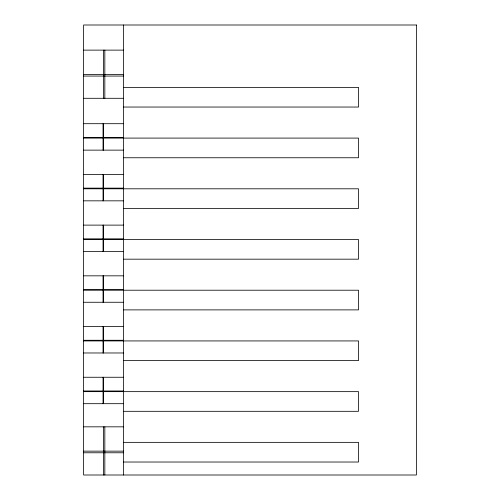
<?xml version="1.0" encoding="UTF-8"?>
<svg xmlns="http://www.w3.org/2000/svg" width="500" height="500" viewBox="0 0 500 500"><rect width="100%" height="100%" fill="white"/><g stroke="black" fill="none" stroke-linecap="round" stroke-linejoin="round"><path stroke-width="0.75" d="M83.606 50.125L123.606 50.125M83.606 74.438L123.606 74.438M83.606 76.062L123.606 76.062M123.606 87.375L358.519 87.375L358.519 107.044L123.606 107.044M83.606 98.294L123.606 98.294M83.606 123.7L123.606 123.7M83.606 137.431L123.606 137.431M83.606 138.088L358.519 138.088L358.519 157.756L123.606 157.756M83.606 150.131L123.606 150.131M83.606 174.412L123.606 174.412M83.606 188.137L123.606 188.137M83.606 188.8L358.519 188.8L358.519 208.469L123.606 208.469M83.606 200.837L123.606 200.837M83.606 225.119L123.606 225.119M83.606 238.85L123.606 238.85M83.606 239.506L358.519 239.506L358.519 259.175L123.606 259.175M83.606 251.55L123.606 251.55M83.606 275.831L123.606 275.831M83.606 289.562L123.606 289.562M83.606 290.219L358.519 290.219L358.519 309.887L123.606 309.887M83.606 302.262L123.606 302.262M83.606 326.544L123.606 326.544M83.606 340.275L123.606 340.275M83.606 340.931L358.519 340.931L358.519 360.6L123.606 360.6M83.606 352.975L123.606 352.975M83.606 377.256L123.606 377.256M83.606 390.988L123.606 390.988M83.606 391.644L358.519 391.644L358.519 411.312L123.606 411.312M83.606 403.688L123.606 403.688M83.606 426.831L123.606 426.831M123.606 442.356L358.519 442.356L358.519 462.025L123.606 462.025M83.606 451.144L123.606 451.144M83.606 452.775L123.606 452.775M123.606 25L123.606 475M104.831 50.125L104.831 98.294M104.831 426.831L104.831 475M103.606 50.125L103.606 98.294M103.606 123.7L103.606 150.131M103.606 174.412L103.606 200.837M103.606 225.119L103.606 251.55M103.606 275.831L103.606 302.262M103.606 326.544L103.606 352.975M103.606 377.256L103.606 403.688M103.606 426.831L103.606 475M103.05 123.7L103.05 150.131M103.05 174.412L103.05 200.837M103.05 225.119L103.05 251.55M103.05 275.831L103.05 302.262M103.05 326.544L103.05 352.975M103.05 377.256L103.05 403.688M416.394 25L83.606 25L83.606 475L416.394 475L416.394 25"/></g></svg>
